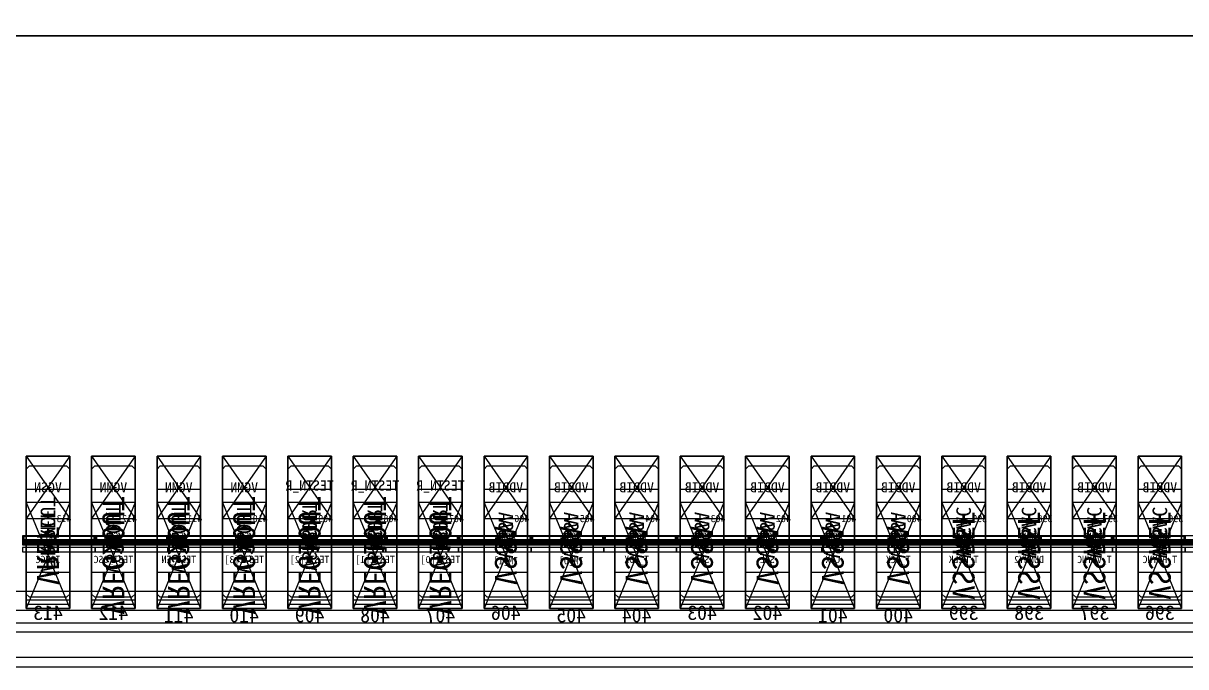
# Model space of a CAD drawing. Header units: millimetres. Extents: x 427 to 2444, y 137 to 817.
# Drawn here: x 1597.672 to 1598.472, y 288.384 to 288.827 of the extents above; entities that cross this region are included whole.
import ezdxf
from ezdxf.enums import TextEntityAlignment as Align

# ---------------------------------------------------------------- set-up
doc = ezdxf.new("R2010")
doc.units = ezdxf.units.MM
for name, color, linetype in [('L0', 211, 'Continuous'), ('L102', 91, 'Continuous'), ('L114', 213, 'Continuous'), ('L240', 60, 'Continuous'), ('L241', 200, 'Continuous'), ('L242', 51, 'Continuous'), ('L245', 53, 'Continuous'), ('L246', 93, 'Continuous'), ('L59', 140, 'Continuous'), ('L63', 4, 'Continuous'), ('L98', 150, 'Continuous')]:
    doc.layers.add(name, color=color, linetype=linetype)
doc.styles.add('txt', font='simhei.ttf')

# ---------------------------------------------------------------- blocks, each defined once
blk = doc.blocks.new('HX8394_F_PAD')
at = {"layer": 'L0'}
blk.add_lwpolyline([(-13.86, -0.4025), (-13.86, 0.4025), (13.86, 0.4025), (13.86, -0.4025), (-13.86, -0.4025)], close=True, dxfattribs=at)
at = {"layer": 'L241'}
blk.add_lwpolyline([(-13.9, -0.435), (-13.9, 0.435), (13.9, 0.435), (13.9, -0.435), (-13.9, -0.435)], close=True, dxfattribs=at)
at = {"layer": 'L242'}
for points in [[(4.1045, -0.3935), (4.1025, -0.3915), (4.1025, -0.3055), (4.1045, -0.3035), (4.1305, -0.3035), (4.1325, -0.3055), (4.1325, -0.3915), (4.1305, -0.3935), (4.1045, -0.3935)], [(4.1495, -0.3935), (4.1475, -0.3915), (4.1475, -0.3055), (4.1495, -0.3035), (4.1755, -0.3035), (4.1775, -0.3055), (4.1775, -0.3915), (4.1755, -0.3935), (4.1495, -0.3935)], [(4.1945, -0.3935), (4.1925, -0.3915), (4.1925, -0.3055), (4.1945, -0.3035), (4.2205, -0.3035), (4.2225, -0.3055), (4.2225, -0.3915), (4.2205, -0.3935), (4.1945, -0.3935)], [(4.2395, -0.3935), (4.2375, -0.3915), (4.2375, -0.3055), (4.2395, -0.3035), (4.2655, -0.3035), (4.2675, -0.3055), (4.2675, -0.3915), (4.2655, -0.3935), (4.2395, -0.3935)], [(4.2845, -0.3935), (4.2825, -0.3915), (4.2825, -0.3055), (4.2845, -0.3035), (4.3105, -0.3035), (4.3125, -0.3055), (4.3125, -0.3915), (4.3105, -0.3935), (4.2845, -0.3935)], [(4.3295, -0.3935), (4.3275, -0.3915), (4.3275, -0.3055), (4.3295, -0.3035), (4.3555, -0.3035), (4.3575, -0.3055), (4.3575, -0.3915), (4.3555, -0.3935), (4.3295, -0.3935)], [(4.3745, -0.3935), (4.3725, -0.3915), (4.3725, -0.3055), (4.3745, -0.3035), (4.4005, -0.3035), (4.4025, -0.3055), (4.4025, -0.3915), (4.4005, -0.3935), (4.3745, -0.3935)], [(4.4195, -0.3935), (4.4175, -0.3915), (4.4175, -0.3055), (4.4195, -0.3035), (4.4455, -0.3035), (4.4475, -0.3055), (4.4475, -0.3915), (4.4455, -0.3935), (4.4195, -0.3935)], [(4.4645, -0.3935), (4.4625, -0.3915), (4.4625, -0.3055), (4.4645, -0.3035), (4.4905, -0.3035), (4.4925, -0.3055), (4.4925, -0.3915), (4.4905, -0.3935), (4.4645, -0.3935)], [(4.5095, -0.3935), (4.5075, -0.3915), (4.5075, -0.3055), (4.5095, -0.3035), (4.5355, -0.3035), (4.5375, -0.3055), (4.5375, -0.3915), (4.5355, -0.3935), (4.5095, -0.3935)], [(4.5545, -0.3935), (4.5525, -0.3915), (4.5525, -0.3055), (4.5545, -0.3035), (4.5805, -0.3035), (4.5825, -0.3055), (4.5825, -0.3915), (4.5805, -0.3935), (4.5545, -0.3935)], [(4.5995, -0.3935), (4.5975, -0.3915), (4.5975, -0.3055), (4.5995, -0.3035), (4.6255, -0.3035), (4.6275, -0.3055), (4.6275, -0.3915), (4.6255, -0.3935), (4.5995, -0.3935)], [(4.6445, -0.3935), (4.6425, -0.3915), (4.6425, -0.3055), (4.6445, -0.3035), (4.6705, -0.3035), (4.6725, -0.3055), (4.6725, -0.3915), (4.6705, -0.3935), (4.6445, -0.3935)], [(4.6895, -0.3935), (4.6875, -0.3915), (4.6875, -0.3055), (4.6895, -0.3035), (4.7155, -0.3035), (4.7175, -0.3055), (4.7175, -0.3915), (4.7155, -0.3935), (4.6895, -0.3935)], [(4.7345, -0.3935), (4.7325, -0.3915), (4.7325, -0.3055), (4.7345, -0.3035), (4.7605, -0.3035), (4.7625, -0.3055), (4.7625, -0.3915), (4.7605, -0.3935), (4.7345, -0.3935)], [(4.7795, -0.3935), (4.7775, -0.3915), (4.7775, -0.3055), (4.7795, -0.3035), (4.8055, -0.3035), (4.8075, -0.3055), (4.8075, -0.3915), (4.8055, -0.3935), (4.7795, -0.3935)], [(4.8245, -0.3935), (4.8225, -0.3915), (4.8225, -0.3055), (4.8245, -0.3035), (4.8505, -0.3035), (4.8525, -0.3055), (4.8525, -0.3915), (4.8505, -0.3935), (4.8245, -0.3935)], [(4.8695, -0.3935), (4.8675, -0.3915), (4.8675, -0.3055), (4.8695, -0.3035), (4.8955, -0.3035), (4.8975, -0.3055), (4.8975, -0.3915), (4.8955, -0.3935), (4.8695, -0.3935)]]:
    blk.add_lwpolyline(points, close=True, dxfattribs=at)
at = {"layer": 'L240', "style": 'txt'}
for s, p in [('VSSAC', (4.1175, -0.3485)), ('VSSAC', (4.1625, -0.3485)), ('VSSAC', (4.2075, -0.3485)), ('VSSAC', (4.2525, -0.3485)), ('VSSA', (4.2975, -0.3485)), ('VSSA', (4.3425, -0.3485)), ('VSSA', (4.3875, -0.3485)), ('VSSA', (4.4325, -0.3485)), ('VSSA', (4.4775, -0.3485)), ('VSSA', (4.5225, -0.3485)), ('VSSA', (4.5675, -0.3485)), ('VSPR', (4.6125, -0.346834)), ('VSPR', (4.6575, -0.346834)), ('VSPR', (4.7025, -0.346834)), ('VSNR', (4.7475, -0.3485)), ('VSNR', (4.7925, -0.3485)), ('VSNR', (4.8375, -0.3485)), ('VREF', (4.8825, -0.346834))]:
    blk.add_text(s, height=0.01, rotation=90, dxfattribs=at).set_placement(p, align=Align.MIDDLE_CENTER)
blk = doc.blocks.new('NTBUMP_73X30')
at = {"color": 5, "linetype": 'Continuous'}
blk.add_lwpolyline([(-0.015, 0.04), (0.015, -0.033), (0.015, 0.04), (-0.015, -0.033)], dxfattribs=at)
at = {"layer": 'L242', "color": 5}
blk.add_lwpolyline([(-0.015, -0.033), (-0.015, 0.04), (0.015, 0.04), (0.015, -0.033), (-0.015, -0.033)], close=True, dxfattribs=at)
blk = doc.blocks.new('ILI9881C_AA_NTBUMP_PM_875UM')
at = {"layer": 'L241'}
blk.add_lwpolyline([(-13.92, -0.4375), (-13.92, 0.4375), (13.92, 0.4375), (13.92, -0.4375), (-13.92, -0.4375)], close=True, dxfattribs=at)
for p in [(4.1175, -0.3645), (4.1625, -0.3645), (4.2075, -0.3645), (4.2525, -0.3645), (4.2975, -0.3645), (4.3425, -0.3645), (4.3875, -0.3645), (4.4325, -0.3645), (4.4775, -0.3645), (4.5225, -0.3645), (4.5675, -0.3645), (4.6125, -0.3645), (4.6575, -0.3645), (4.7025, -0.3645), (4.7475, -0.3645), (4.7925, -0.3645), (4.8375, -0.3645), (4.8825, -0.3645)]:
    blk.add_blockref('NTBUMP_73X30', p)
at = {"layer": 'L246', "style": 'txt'}
for s, p in [('VREG1OUT', (4.6125, -0.361)), ('VREG1OUT', (4.6575, -0.361)), ('VREG1OUT', (4.7025, -0.361)), ('VREG2OUT', (4.7475, -0.361)), ('VREG2OUT', (4.7925, -0.361)), ('VREG2OUT', (4.8375, -0.361)), ('VSSREF', (4.1175, -0.361)), ('VSSREF', (4.1625, -0.361)), ('VSSREF', (4.2075, -0.361)), ('VSSREF', (4.2525, -0.361)), ('VSSA', (4.2975, -0.361)), ('VSSA', (4.3425, -0.361)), ('VSSA', (4.3875, -0.361)), ('VSSA', (4.4325, -0.361)), ('VSSA', (4.4775, -0.361)), ('VSSA', (4.5225, -0.361)), ('VSSA', (4.5675, -0.361)), ('VREF', (4.8825, -0.361))]:
    blk.add_text(s, height=0.015, rotation=90, dxfattribs=at).set_placement(p, align=Align.MIDDLE_CENTER)
for s, p in [('396', (4.1175, -0.400279)), ('397', (4.1625, -0.400279)), ('398', (4.2075, -0.400279)), ('399', (4.2525, -0.400279)), ('400', (4.2975, -0.401945)), ('401', (4.3425, -0.401945)), ('402', (4.3875, -0.400279)), ('403', (4.4325, -0.400279)), ('404', (4.4775, -0.401945)), ('405', (4.5225, -0.401945)), ('406', (4.5675, -0.400279)), ('407', (4.6125, -0.401945)), ('408', (4.6575, -0.401945)), ('409', (4.7025, -0.401945)), ('410', (4.7475, -0.401945)), ('411', (4.7925, -0.401945)), ('412', (4.8375, -0.400279)), ('413', (4.8825, -0.400279))]:
    blk.add_text(s, height=0.01, dxfattribs=at).set_placement(p, align=Align.MIDDLE_CENTER)
blk = doc.blocks.new('INPUT_BUMP')
at = {"layer": 'L102'}
for points in [[(0.014, 0.04), (0.014, 0.041), (0.015, 0.041), (0.015, 0.04), (0.014, 0.04)], [(0.014, 0.039), (0.014, 0.04), (0.015, 0.04), (0.015, 0.039), (0.014, 0.039)], [(0.015, 0.04), (0.015, 0.041), (0.016, 0.041), (0.016, 0.04), (0.015, 0.04)], [(0.015, 0.039), (0.015, 0.04), (0.016, 0.04), (0.016, 0.039), (0.015, 0.039)]]:
    blk.add_lwpolyline(points, close=True, dxfattribs=at)
at = {"layer": 'L242'}
blk.add_lwpolyline([(0, 0.01), (0, 0.08), (0.03, 0.08), (0.03, 0.01), (0, 0.01)], close=True, dxfattribs=at)
blk = doc.blocks.new('JD9365Z_PAD_20170829_Y880')
at = {"layer": 'L241'}
blk.add_lwpolyline([(-13.95, -0.41), (-13.95, 0.41), (13.95, 0.41), (13.95, -0.41), (-13.95, -0.41)], close=True, dxfattribs=at)
at = {"row_count": 1, "column_count": 554, "row_spacing": 0.08, "column_spacing": 0.045}
blk.add_blockref('INPUT_BUMP', (-12.4575, -0.401), dxfattribs=at)
at = {"layer": 'L240', "style": 'txt'}
for s, p in [('T_HSYNC', (4.1175, -0.360167)), ('T_VSYNC', (4.1625, -0.360167)), ('DUMMY2', (4.2075, -0.360167)), ('T_PCLK', (4.2525, -0.360167)), ('T_DCX', (4.2975, -0.360167)), ('CSX', (4.3425, -0.360167)), ('SCL', (4.3875, -0.360167)), ('SDI', (4.4325, -0.360167)), ('T_RDX', (4.4775, -0.360167)), ('IM[0]', (4.5225, -0.361)), ('IM[1]', (4.5675, -0.361)), ('TESTI[0]', (4.6125, -0.360167)), ('TESTI[1]', (4.6575, -0.360167)), ('TESTI[2]', (4.7025, -0.360167)), ('TESTI[3]', (4.7475, -0.360167)), ('TEST_EN', (4.7925, -0.360167)), ('TEST_OSC', (4.8375, -0.360167)), ('IOVCC', (4.8825, -0.360167))]:
    blk.add_text(s, height=0.005, dxfattribs=at).set_placement(p, align=Align.MIDDLE_CENTER)
blk = doc.blocks.new('NV3052C3P_BUMP_ORI_20190911')
at = {"layer": 'L241'}
blk.add_lwpolyline([(-13.8, -0.398), (-13.8, 0.398), (13.8, 0.398), (13.8, -0.398), (-13.8, -0.398)], close=True, dxfattribs=at)
at = {"layer": 'L242'}
for points in [[(4.1025, -0.385), (4.1025, -0.337), (4.1325, -0.337), (4.1325, -0.385), (4.1025, -0.385)], [(4.1475, -0.385), (4.1475, -0.337), (4.1775, -0.337), (4.1775, -0.385), (4.1475, -0.385)], [(4.1925, -0.385), (4.1925, -0.337), (4.2225, -0.337), (4.2225, -0.385), (4.1925, -0.385)], [(4.2375, -0.385), (4.2375, -0.337), (4.2675, -0.337), (4.2675, -0.385), (4.2375, -0.385)], [(4.2825, -0.385), (4.2825, -0.337), (4.3125, -0.337), (4.3125, -0.385), (4.2825, -0.385)], [(4.3275, -0.385), (4.3275, -0.337), (4.3575, -0.337), (4.3575, -0.385), (4.3275, -0.385)], [(4.3725, -0.385), (4.3725, -0.337), (4.4025, -0.337), (4.4025, -0.385), (4.3725, -0.385)], [(4.4175, -0.385), (4.4175, -0.337), (4.4475, -0.337), (4.4475, -0.385), (4.4175, -0.385)], [(4.4625, -0.385), (4.4625, -0.337), (4.4925, -0.337), (4.4925, -0.385), (4.4625, -0.385)], [(4.5075, -0.385), (4.5075, -0.337), (4.5375, -0.337), (4.5375, -0.385), (4.5075, -0.385)], [(4.5525, -0.385), (4.5525, -0.337), (4.5825, -0.337), (4.5825, -0.385), (4.5525, -0.385)], [(4.5975, -0.385), (4.5975, -0.337), (4.6275, -0.337), (4.6275, -0.385), (4.5975, -0.385)], [(4.6425, -0.385), (4.6425, -0.337), (4.6725, -0.337), (4.6725, -0.385), (4.6425, -0.385)], [(4.6875, -0.385), (4.6875, -0.337), (4.7175, -0.337), (4.7175, -0.385), (4.6875, -0.385)], [(4.7325, -0.385), (4.7325, -0.337), (4.7625, -0.337), (4.7625, -0.385), (4.7325, -0.385)], [(4.7775, -0.385), (4.7775, -0.337), (4.8075, -0.337), (4.8075, -0.385), (4.7775, -0.385)], [(4.8225, -0.385), (4.8225, -0.337), (4.8525, -0.337), (4.8525, -0.385), (4.8225, -0.385)], [(4.8675, -0.385), (4.8675, -0.337), (4.8975, -0.337), (4.8975, -0.385), (4.8675, -0.385)]]:
    blk.add_lwpolyline(points, close=True, dxfattribs=at)
at = {"layer": 'L245', "style": 'txt'}
for s, p in [('RGND', (4.117473, -0.360167)), ('RGND', (4.162473, -0.360167)), ('RGND', (4.207473, -0.360167)), ('RGND', (4.252473, -0.360167)), ('AGND', (4.297473, -0.360167)), ('AGND', (4.342473, -0.360167)), ('AGND', (4.387473, -0.360167)), ('AGND', (4.432473, -0.360167)), ('AGND', (4.477473, -0.360167)), ('AGND', (4.522473, -0.360167)), ('AGND', (4.567473, -0.360167)), ('VGMP', (4.612473, -0.360167)), ('VGMP', (4.657473, -0.360167)), ('VGMP', (4.702473, -0.360167)), ('VGMN', (4.747473, -0.360167)), ('VGMN', (4.792473, -0.360167)), ('VGMN', (4.837473, -0.360167)), ('VREF', (4.882473, -0.361))]:
    blk.add_text(s, height=0.005, dxfattribs=at).set_placement(p, align=Align.MIDDLE_CENTER)
blk = doc.blocks.new('BUMP_30_76')
at = {"layer": 'L242'}
blk.add_lwpolyline([(-0.015, -0.0195), (-0.015, 0.0565), (0.015, 0.0565), (0.015, -0.0195), (-0.015, -0.0195)], close=True, dxfattribs=at)
blk = doc.blocks.new('FL11283_A_OTHER')
at = {"layer": 'L102'}
blk.add_lwpolyline([(0, 0), (0, 0.41), (13.86, 0.41), (13.86, 0), (0, 0)], close=True, dxfattribs=at)
at = {"layer": 'L241'}
blk.add_lwpolyline([(-13.86, -0.41), (-13.86, 0.41), (13.86, 0.41), (13.86, 0.404), (-13.854, 0.404), (-13.854, -0.404), (13.854, -0.404), (13.854, 0.404), (13.86, 0.404), (13.86, -0.41), (-13.86, -0.41)], close=True, dxfattribs=at)
at = {"layer": 'L59'}
for points in [[(-13.86, -0.41), (-13.86, 0.41), (13.86, 0.41), (13.86, -0.41), (-13.86, -0.41)], [(0, -0.41), (0, 0), (13.86, 0), (13.86, -0.41), (0, -0.41)]]:
    blk.add_lwpolyline(points, close=True, dxfattribs=at)
for p in [(4.1175, -0.3685), (4.1625, -0.3685), (4.2075, -0.3685), (4.2525, -0.3685), (4.2975, -0.3685), (4.3425, -0.3685), (4.3875, -0.3685), (4.4325, -0.3685), (4.4775, -0.3685), (4.5225, -0.3685), (4.5675, -0.3685), (4.6125, -0.3685), (4.6575, -0.3685), (4.7025, -0.3685), (4.7475, -0.3685), (4.7925, -0.3685), (4.8375, -0.3685), (4.8825, -0.3685)]:
    blk.add_blockref('BUMP_30_76', p)
at = {"layer": 'L102', "style": 'txt'}
for s, p in [('VTRIMOUT', (4.8825, -0.344334)), ('VSPROUT', (4.6125, -0.344334)), ('VSPROUT', (4.6575, -0.344334)), ('VSPROUT', (4.7025, -0.344334)), ('VSNROUT', (4.7475, -0.346)), ('VSNROUT', (4.7925, -0.346)), ('VSNROUT', (4.8375, -0.346)), ('VSSA', (4.1175, -0.346)), ('VSSA', (4.1625, -0.346)), ('VSSA', (4.2075, -0.346)), ('VSSA', (4.2525, -0.346)), ('VSSA', (4.2975, -0.346)), ('VSSA', (4.3425, -0.346)), ('VSSA', (4.3875, -0.346)), ('VSSA', (4.4325, -0.346)), ('VSSA', (4.4775, -0.346)), ('VSSA', (4.5225, -0.346)), ('VSSA', (4.5675, -0.346))]:
    blk.add_text(s, height=0.01, rotation=90, dxfattribs=at).set_placement(p, align=Align.MIDDLE_CENTER)
blk = doc.blocks.new('GC9702_ANALOG_PAD_BUMP')
at = {"color": 5, "linetype": 'Continuous'}
blk.add_lwpolyline([(-0.015, 0.0215), (0.015, -0.0215), (0.015, 0.0215), (-0.015, -0.0215)], dxfattribs=at)
at = {"layer": 'L242', "color": 5}
blk.add_lwpolyline([(-0.015, -0.0215), (-0.015, 0.0215), (0.015, 0.0215), (0.015, -0.0215), (-0.015, -0.0215)], close=True, dxfattribs=at)
blk = doc.blocks.new('GC9702_BUMP_NOCOMPENSATION')
at = {"layer": 'L114'}
for points in [[(4.05, -0.38), (4.05, -0.374), (4.1, -0.374), (4.1, -0.38), (4.05, -0.38)], [(4.05, -0.38), (4.05, -0.374), (4.1, -0.374), (4.1, -0.38), (4.05, -0.38)], [(4.1, -0.38), (4.1, -0.374), (4.15, -0.374), (4.15, -0.38), (4.1, -0.38)], [(4.1, -0.38), (4.1, -0.374), (4.15, -0.374), (4.15, -0.38), (4.1, -0.38)], [(4.10074, -0.379), (4.10074, -0.37443), (4.14918, -0.37443), (4.14918, -0.379), (4.10074, -0.379)], [(4.10074, -0.379), (4.10074, -0.37443), (4.14918, -0.37443), (4.14918, -0.379), (4.10074, -0.379)], [(4.15, -0.38), (4.15, -0.374), (4.2, -0.374), (4.2, -0.38), (4.15, -0.38)], [(4.15, -0.38), (4.15, -0.374), (4.2, -0.374), (4.2, -0.38), (4.15, -0.38)], [(4.15074, -0.379), (4.15074, -0.37443), (4.19918, -0.37443), (4.19918, -0.379), (4.15074, -0.379)], [(4.15074, -0.379), (4.15074, -0.37443), (4.19918, -0.37443), (4.19918, -0.379), (4.15074, -0.379)], [(4.2, -0.38), (4.2, -0.374), (4.25, -0.374), (4.25, -0.38), (4.2, -0.38)], [(4.2, -0.38), (4.2, -0.374), (4.25, -0.374), (4.25, -0.38), (4.2, -0.38)], [(4.20074, -0.379), (4.20074, -0.37443), (4.24918, -0.37443), (4.24918, -0.379), (4.20074, -0.379)], [(4.20074, -0.379), (4.20074, -0.37443), (4.24918, -0.37443), (4.24918, -0.379), (4.20074, -0.379)], [(4.25, -0.38), (4.25, -0.374), (4.3, -0.374), (4.3, -0.38), (4.25, -0.38)], [(4.25, -0.38), (4.25, -0.374), (4.3, -0.374), (4.3, -0.38), (4.25, -0.38)], [(4.25074, -0.379), (4.25074, -0.37443), (4.29918, -0.37443), (4.29918, -0.379), (4.25074, -0.379)], [(4.25074, -0.379), (4.25074, -0.37443), (4.29918, -0.37443), (4.29918, -0.379), (4.25074, -0.379)], [(4.3, -0.38), (4.3, -0.374), (4.35, -0.374), (4.35, -0.38), (4.3, -0.38)], [(4.3, -0.38), (4.3, -0.374), (4.35, -0.374), (4.35, -0.38), (4.3, -0.38)], [(4.30074, -0.379), (4.30074, -0.37443), (4.34918, -0.37443), (4.34918, -0.379), (4.30074, -0.379)], [(4.30074, -0.379), (4.30074, -0.37443), (4.34918, -0.37443), (4.34918, -0.379), (4.30074, -0.379)], [(4.35, -0.38), (4.35, -0.374), (4.4, -0.374), (4.4, -0.38), (4.35, -0.38)], [(4.35, -0.38), (4.35, -0.374), (4.4, -0.374), (4.4, -0.38), (4.35, -0.38)], [(4.35074, -0.379), (4.35074, -0.37443), (4.39918, -0.37443), (4.39918, -0.379), (4.35074, -0.379)], [(4.35074, -0.379), (4.35074, -0.37443), (4.39918, -0.37443), (4.39918, -0.379), (4.35074, -0.379)], [(4.4, -0.38), (4.4, -0.374), (4.45, -0.374), (4.45, -0.38), (4.4, -0.38)], [(4.4, -0.38), (4.4, -0.374), (4.45, -0.374), (4.45, -0.38), (4.4, -0.38)], [(4.40074, -0.379), (4.40074, -0.37443), (4.44918, -0.37443), (4.44918, -0.379), (4.40074, -0.379)], [(4.40074, -0.379), (4.40074, -0.37443), (4.44918, -0.37443), (4.44918, -0.379), (4.40074, -0.379)], [(4.45, -0.38), (4.45, -0.374), (4.5, -0.374), (4.5, -0.38), (4.45, -0.38)], [(4.45, -0.38), (4.45, -0.374), (4.5, -0.374), (4.5, -0.38), (4.45, -0.38)], [(4.45074, -0.379), (4.45074, -0.37443), (4.49918, -0.37443), (4.49918, -0.379), (4.45074, -0.379)], [(4.45074, -0.379), (4.45074, -0.37443), (4.49918, -0.37443), (4.49918, -0.379), (4.45074, -0.379)], [(4.5, -0.38), (4.5, -0.374), (4.55, -0.374), (4.55, -0.38), (4.5, -0.38)], [(4.5, -0.38), (4.5, -0.374), (4.55, -0.374), (4.55, -0.38), (4.5, -0.38)], [(4.50074, -0.379), (4.50074, -0.37443), (4.54918, -0.37443), (4.54918, -0.379), (4.50074, -0.379)], [(4.50074, -0.379), (4.50074, -0.37443), (4.54918, -0.37443), (4.54918, -0.379), (4.50074, -0.379)], [(4.55, -0.38), (4.55, -0.374), (4.6, -0.374), (4.6, -0.38), (4.55, -0.38)], [(4.55, -0.38), (4.55, -0.374), (4.6, -0.374), (4.6, -0.38), (4.55, -0.38)], [(4.55074, -0.379), (4.55074, -0.37443), (4.59918, -0.37443), (4.59918, -0.379), (4.55074, -0.379)], [(4.55074, -0.379), (4.55074, -0.37443), (4.59918, -0.37443), (4.59918, -0.379), (4.55074, -0.379)], [(4.6, -0.38), (4.6, -0.374), (4.65, -0.374), (4.65, -0.38), (4.6, -0.38)], [(4.6, -0.38), (4.6, -0.374), (4.65, -0.374), (4.65, -0.38), (4.6, -0.38)], [(4.60074, -0.379), (4.60074, -0.37443), (4.64918, -0.37443), (4.64918, -0.379), (4.60074, -0.379)], [(4.60074, -0.379), (4.60074, -0.37443), (4.64918, -0.37443), (4.64918, -0.379), (4.60074, -0.379)], [(4.65, -0.38), (4.65, -0.374), (4.7, -0.374), (4.7, -0.38), (4.65, -0.38)], [(4.65, -0.38), (4.65, -0.374), (4.7, -0.374), (4.7, -0.38), (4.65, -0.38)], [(4.65074, -0.379), (4.65074, -0.37443), (4.69918, -0.37443), (4.69918, -0.379), (4.65074, -0.379)], [(4.65074, -0.379), (4.65074, -0.37443), (4.69918, -0.37443), (4.69918, -0.379), (4.65074, -0.379)], [(4.7, -0.38), (4.7, -0.374), (4.75, -0.374), (4.75, -0.38), (4.7, -0.38)], [(4.7, -0.38), (4.7, -0.374), (4.75, -0.374), (4.75, -0.38), (4.7, -0.38)], [(4.70074, -0.379), (4.70074, -0.37443), (4.74918, -0.37443), (4.74918, -0.379), (4.70074, -0.379)], [(4.70074, -0.379), (4.70074, -0.37443), (4.74918, -0.37443), (4.74918, -0.379), (4.70074, -0.379)], [(4.75, -0.38), (4.75, -0.374), (4.8, -0.374), (4.8, -0.38), (4.75, -0.38)], [(4.75, -0.38), (4.75, -0.374), (4.8, -0.374), (4.8, -0.38), (4.75, -0.38)], [(4.75074, -0.379), (4.75074, -0.37443), (4.79918, -0.37443), (4.79918, -0.379), (4.75074, -0.379)], [(4.75074, -0.379), (4.75074, -0.37443), (4.79918, -0.37443), (4.79918, -0.379), (4.75074, -0.379)], [(4.8, -0.38), (4.8, -0.374), (4.85, -0.374), (4.85, -0.38), (4.8, -0.38)], [(4.8, -0.38), (4.8, -0.374), (4.85, -0.374), (4.85, -0.38), (4.8, -0.38)], [(4.80074, -0.379), (4.80074, -0.37443), (4.84918, -0.37443), (4.84918, -0.379), (4.80074, -0.379)], [(4.80074, -0.379), (4.80074, -0.37443), (4.84918, -0.37443), (4.84918, -0.379), (4.80074, -0.379)], [(4.85, -0.38), (4.85, -0.374), (4.9, -0.374), (4.9, -0.38), (4.85, -0.38)], [(4.85, -0.38), (4.85, -0.374), (4.9, -0.374), (4.9, -0.38), (4.85, -0.38)], [(4.85074, -0.379), (4.85074, -0.37443), (4.89918, -0.37443), (4.89918, -0.379), (4.85074, -0.379)], [(4.85074, -0.379), (4.85074, -0.37443), (4.89918, -0.37443), (4.89918, -0.379), (4.85074, -0.379)]]:
    blk.add_lwpolyline(points, close=True, dxfattribs=at)
at = {"layer": 'L114', "const_width": 0.004}
for points in [[(4.05, -0.378), (4.1, -0.378)], [(4.05, -0.378), (4.1, -0.378)], [(4.05, -0.378), (4.1, -0.378)], [(4.05, -0.378), (4.1, -0.378)], [(4.1, -0.378), (4.15, -0.378)], [(4.1, -0.378), (4.15, -0.378)], [(4.1, -0.378), (4.15, -0.378)], [(4.1, -0.378), (4.15, -0.378)], [(4.15, -0.378), (4.2, -0.378)], [(4.15, -0.378), (4.2, -0.378)], [(4.15, -0.378), (4.2, -0.378)], [(4.15, -0.378), (4.2, -0.378)], [(4.2, -0.378), (4.25, -0.378)], [(4.2, -0.378), (4.25, -0.378)], [(4.2, -0.378), (4.25, -0.378)], [(4.2, -0.378), (4.25, -0.378)], [(4.25, -0.378), (4.3, -0.378)], [(4.25, -0.378), (4.3, -0.378)], [(4.25, -0.378), (4.3, -0.378)], [(4.25, -0.378), (4.3, -0.378)], [(4.3, -0.378), (4.35, -0.378)], [(4.3, -0.378), (4.35, -0.378)], [(4.3, -0.378), (4.35, -0.378)], [(4.3, -0.378), (4.35, -0.378)], [(4.35, -0.378), (4.4, -0.378)], [(4.35, -0.378), (4.4, -0.378)], [(4.35, -0.378), (4.4, -0.378)], [(4.35, -0.378), (4.4, -0.378)], [(4.4, -0.378), (4.45, -0.378)], [(4.4, -0.378), (4.45, -0.378)], [(4.4, -0.378), (4.45, -0.378)], [(4.4, -0.378), (4.45, -0.378)], [(4.45, -0.378), (4.5, -0.378)], [(4.45, -0.378), (4.5, -0.378)], [(4.45, -0.378), (4.5, -0.378)], [(4.45, -0.378), (4.5, -0.378)], [(4.5, -0.378), (4.55, -0.378)], [(4.5, -0.378), (4.55, -0.378)], [(4.5, -0.378), (4.55, -0.378)], [(4.5, -0.378), (4.55, -0.378)], [(4.55, -0.378), (4.6, -0.378)], [(4.55, -0.378), (4.6, -0.378)], [(4.55, -0.378), (4.6, -0.378)], [(4.55, -0.378), (4.6, -0.378)], [(4.6, -0.378), (4.65, -0.378)], [(4.6, -0.378), (4.65, -0.378)], [(4.6, -0.378), (4.65, -0.378)], [(4.6, -0.378), (4.65, -0.378)], [(4.65, -0.378), (4.7, -0.378)], [(4.65, -0.378), (4.7, -0.378)], [(4.65, -0.378), (4.7, -0.378)], [(4.65, -0.378), (4.7, -0.378)], [(4.7, -0.378), (4.75, -0.378)], [(4.7, -0.378), (4.75, -0.378)], [(4.7, -0.378), (4.75, -0.378)], [(4.7, -0.378), (4.75, -0.378)], [(4.75, -0.378), (4.8, -0.378)], [(4.75, -0.378), (4.8, -0.378)], [(4.75, -0.378), (4.8, -0.378)], [(4.75, -0.378), (4.8, -0.378)], [(4.8, -0.378), (4.85, -0.378)], [(4.8, -0.378), (4.85, -0.378)], [(4.8, -0.378), (4.85, -0.378)], [(4.8, -0.378), (4.85, -0.378)], [(4.85, -0.378), (4.9, -0.378)], [(4.85, -0.378), (4.9, -0.378)], [(4.85, -0.378), (4.9, -0.378)], [(4.85, -0.378), (4.9, -0.378)]]:
    blk.add_lwpolyline(points, dxfattribs=at)
at = {"layer": 'L241'}
for points in [[(4.05, -0.385), (4.05, -0.382), (4.1, -0.382), (4.1, -0.385), (4.05, -0.385)], [(4.05, -0.385), (4.05, -0.382), (4.1, -0.382), (4.1, -0.385), (4.05, -0.385)], [(4.1, -0.385), (4.1, -0.382), (4.15, -0.382), (4.15, -0.385), (4.1, -0.385)], [(4.1, -0.385), (4.1, -0.382), (4.15, -0.382), (4.15, -0.385), (4.1, -0.385)], [(4.15, -0.385), (4.15, -0.382), (4.2, -0.382), (4.2, -0.385), (4.15, -0.385)], [(4.15, -0.385), (4.15, -0.382), (4.2, -0.382), (4.2, -0.385), (4.15, -0.385)], [(4.2, -0.385), (4.2, -0.382), (4.25, -0.382), (4.25, -0.385), (4.2, -0.385)], [(4.2, -0.385), (4.2, -0.382), (4.25, -0.382), (4.25, -0.385), (4.2, -0.385)], [(4.25, -0.385), (4.25, -0.382), (4.3, -0.382), (4.3, -0.385), (4.25, -0.385)], [(4.25, -0.385), (4.25, -0.382), (4.3, -0.382), (4.3, -0.385), (4.25, -0.385)], [(4.3, -0.385), (4.3, -0.382), (4.35, -0.382), (4.35, -0.385), (4.3, -0.385)], [(4.3, -0.385), (4.3, -0.382), (4.35, -0.382), (4.35, -0.385), (4.3, -0.385)], [(4.35, -0.385), (4.35, -0.382), (4.4, -0.382), (4.4, -0.385), (4.35, -0.385)], [(4.35, -0.385), (4.35, -0.382), (4.4, -0.382), (4.4, -0.385), (4.35, -0.385)], [(4.4, -0.385), (4.4, -0.382), (4.45, -0.382), (4.45, -0.385), (4.4, -0.385)], [(4.4, -0.385), (4.4, -0.382), (4.45, -0.382), (4.45, -0.385), (4.4, -0.385)], [(4.45, -0.385), (4.45, -0.382), (4.5, -0.382), (4.5, -0.385), (4.45, -0.385)], [(4.45, -0.385), (4.45, -0.382), (4.5, -0.382), (4.5, -0.385), (4.45, -0.385)], [(4.5, -0.385), (4.5, -0.382), (4.55, -0.382), (4.55, -0.385), (4.5, -0.385)], [(4.5, -0.385), (4.5, -0.382), (4.55, -0.382), (4.55, -0.385), (4.5, -0.385)], [(4.55, -0.385), (4.55, -0.382), (4.6, -0.382), (4.6, -0.385), (4.55, -0.385)], [(4.55, -0.385), (4.55, -0.382), (4.6, -0.382), (4.6, -0.385), (4.55, -0.385)], [(4.6, -0.385), (4.6, -0.382), (4.65, -0.382), (4.65, -0.385), (4.6, -0.385)], [(4.6, -0.385), (4.6, -0.382), (4.65, -0.382), (4.65, -0.385), (4.6, -0.385)], [(4.65, -0.385), (4.65, -0.382), (4.7, -0.382), (4.7, -0.385), (4.65, -0.385)], [(4.65, -0.385), (4.65, -0.382), (4.7, -0.382), (4.7, -0.385), (4.65, -0.385)], [(4.7, -0.385), (4.7, -0.382), (4.75, -0.382), (4.75, -0.385), (4.7, -0.385)], [(4.7, -0.385), (4.7, -0.382), (4.75, -0.382), (4.75, -0.385), (4.7, -0.385)], [(4.75, -0.385), (4.75, -0.382), (4.8, -0.382), (4.8, -0.385), (4.75, -0.385)], [(4.75, -0.385), (4.75, -0.382), (4.8, -0.382), (4.8, -0.385), (4.75, -0.385)], [(4.8, -0.385), (4.8, -0.382), (4.85, -0.382), (4.85, -0.385), (4.8, -0.385)], [(4.8, -0.385), (4.8, -0.382), (4.85, -0.382), (4.85, -0.385), (4.8, -0.385)], [(4.85, -0.385), (4.85, -0.382), (4.9, -0.382), (4.9, -0.385), (4.85, -0.385)], [(4.85, -0.385), (4.85, -0.382), (4.9, -0.382), (4.9, -0.385), (4.85, -0.385)]]:
    blk.add_lwpolyline(points, close=True, dxfattribs=at)
at = {"row_count": 1, "column_count": 554, "row_spacing": 0.043, "column_spacing": 0.045}
blk.add_blockref('GC9702_ANALOG_PAD_BUMP', (-12.4425, -0.3405), dxfattribs=at)
at = {"layer": 'L114', "style": 'txt'}
for s, p in [('396', (4.1065, -0.362)), ('397', (4.1515, -0.362)), ('398', (4.1965, -0.362)), ('399', (4.2415, -0.362)), ('400', (4.2865, -0.362)), ('401', (4.3315, -0.362)), ('402', (4.3765, -0.362)), ('403', (4.4215, -0.362)), ('404', (4.4665, -0.362)), ('405', (4.5115, -0.362)), ('406', (4.5565, -0.362)), ('407', (4.6015, -0.362)), ('408', (4.6465, -0.362)), ('409', (4.6915, -0.362)), ('410', (4.7365, -0.362)), ('411', (4.7815, -0.362)), ('412', (4.8265, -0.362)), ('413', (4.8715, -0.362))]:
    blk.add_text(s, height=0.005, dxfattribs=at).set_placement(p, align=Align.MIDDLE_CENTER)
at = {"layer": 'L98', "style": 'txt'}
for s, p in [('TESTN_R', (4.6125, -0.33933)), ('TESTN_R', (4.6575, -0.33933)), ('TESTN_R', (4.7025, -0.33933)), ('VDDIB', (4.1175, -0.3405)), ('VDDIB', (4.1625, -0.3405)), ('VDDIB', (4.2075, -0.3405)), ('VDDIB', (4.2525, -0.3405)), ('VDDIB', (4.2975, -0.3405)), ('VDDIB', (4.3425, -0.3405)), ('VDDIB', (4.3875, -0.3405)), ('VDDIB', (4.4325, -0.3405)), ('VDDIB', (4.4775, -0.3405)), ('VDDIB', (4.5225, -0.3405)), ('VDDIB', (4.5675, -0.3405)), ('VGMN', (4.7475, -0.3405)), ('VGMN', (4.7925, -0.3405)), ('VGMN', (4.8375, -0.3405)), ('VGSN', (4.8825, -0.3405))]:
    blk.add_text(s, height=0.007, dxfattribs=at).set_placement(p, align=Align.MIDDLE_CENTER)
blk = doc.blocks.new('IC_GDS_ALL')
for name, p in [('ILI9881C_AA_NTBUMP_PM_875UM', (0, 0)), ('HX8394_F_PAD', (0, 0.004)), ('GC9702_BUMP_NOCOMPENSATION', (0, 0.0265)), ('NV3052C3P_BUMP_ORI_20190911', (0, 0.0125)), ('JD9365Z_PAD_20170829_Y880', (0, -0.0035)), ('FL11283_A_OTHER', (0, -0.0035))]:
    blk.add_blockref(name, p)
blk = doc.blocks.new('INPUT_PAD')
at = {"layer": 'L63'}
blk.add_lwpolyline([(0.01, -0.043), (0.01, 0.062), (0.04, 0.062), (0.04, -0.043), (0.01, -0.043)], close=True, dxfattribs=at)
blk = doc.blocks.new('IC_PAD_ALL')
at = {"row_count": 1, "column_count": 554, "row_spacing": 0.109, "column_spacing": 0.045}
blk.add_blockref('INPUT_PAD', (1.18, 0), dxfattribs=at)
blk = doc.blocks.new('IC_ALL')
at = {"yscale": -1, "rotation": 180}
blk.add_blockref('IC_GDS_ALL', (14, 0.4375), dxfattribs=at)
blk.add_blockref('IC_PAD_ALL', (0.3525, 0.083))
blk = doc.blocks.new('IC_FPC_OLB_ALL')
blk.add_blockref('IC_ALL', (1.188, 1.0245))

msp = doc.modelspace()

# ---------------------------------------------------------------- block references
msp.add_blockref('IC_FPC_OLB_ALL', (1587.3832, 287.35944))

doc.saveas('drawing.dxf')
